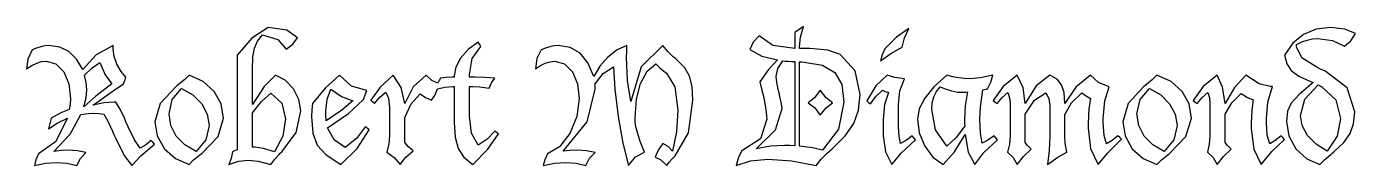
# Model space of a CAD drawing. Extents: x 0 to 76.3, y 0 to 7.9.
import ezdxf

# ---------------------------------------------------------------- set-up
doc = ezdxf.new("R2010")
doc.units = 0
doc.layers.add('Layer_1', color=7, linetype='CONTINUOUS')

msp = doc.modelspace()

# ---------------------------------------------------------------- linework, layer by layer
at = {"layer": 'Layer_1', "color": 7}
for points in [[(13.872986, 7.888993), (12.928203, 7.289266), (12.091458, 6.310312), (12.091458, 3.602743), (12.091458, 0.895174), (11.994445, 0.857691), (11.879792, 0.806979), (11.854437, 0.797056), (11.818057, 0.780521), (11.751911, 0.392464), (11.60639, 0.057326), (12.175244, 0.242534), (12.72646, 0.304271), (13.305235, 0.242534), (14.022918, 0.057326), (14.24671, 0.359392), (14.481529, 0.612951), (14.569722, 0.696736), (14.657917, 0.780521), (15.471506, 1.890667), (15.742708, 3.126493), (15.636871, 3.769207), (15.319375, 4.378854), (14.849737, 4.874944), (14.2875, 5.172604), (13.652498, 4.52437), (12.964583, 3.48809), (12.964583, 4.493507), (12.964583, 5.498924), (12.99545, 6.209987), (13.088056, 6.716007), (13.266647, 7.111774), (13.555486, 7.474479), (14.431916, 7.207685), (14.904861, 6.654271), (15.287401, 6.940897), (15.5575, 7.30691), (14.948956, 7.744569), (13.872986, 7.888993), (13.872986, 7.888993)], [(44.60875, 7.94191), (44.361806, 7.77875), (44.114861, 7.61559), (44.114861, 7.152569), (44.114861, 6.689549), (42.858089, 6.872547), (42.059931, 7.421562), (41.71928, 7.054449), (41.521944, 6.636632), (42.215373, 6.248571), (43.127083, 6.045729), (42.604529, 5.491202), (42.104028, 4.784549), (42.20545, 4.374444), (42.306875, 3.96434), (42.45901, 3.214684), (42.509722, 2.650243), (42.150329, 1.525762), (41.072153, 0.842257), (40.872613, 0.465225), (40.754653, 0.00441), (41.572657, 0.268993), (42.571458, 0.357187), (43.9517, 0.268993), (45.349583, 0.00441), (45.619676, 0.363801), (45.975764, 0.709965), (46.116875, 0.829028), (46.257986, 0.94809), (47.00984, 1.684513), (47.501528, 2.394479), (47.772721, 3.160666), (47.863125, 4.052535), (47.578693, 5.416237), (46.725417, 6.34559), (46.014346, 6.603555), (44.979167, 6.689549), (44.679306, 6.689549), (44.379444, 6.689549), (44.379444, 6.742465), (44.379444, 6.795382), (44.436769, 7.344388), (44.60875, 7.94191), (44.60875, 7.94191)], [(50.658889, 7.836076), (49.950026, 7.331158), (49.283056, 6.680729), (49.137533, 6.330152), (49.036111, 5.983993), (49.623706, 6.409528), (50.270833, 6.777743), (50.414149, 7.311315), (50.658889, 7.836076), (50.658889, 7.836076)], [(74.877083, 7.888993), (74.042541, 7.789768), (73.324861, 7.492118), (72.720728, 7.00153), (72.23125, 6.310312), (72.362438, 5.820829), (72.619306, 5.437187), (73.052559, 5.117478), (73.695278, 4.819826), (73.783472, 4.784549), (73.871667, 4.749271), (73.069097, 4.064659), (72.619306, 3.567465), (72.414254, 3.10334), (72.345903, 2.509132), (72.483706, 1.688922), (72.892708, 0.94809), (73.507862, 0.37703), (74.259722, 0.057326), (74.551865, 0.345061), (74.885903, 0.63059), (74.965278, 0.696736), (75.044653, 0.762882), (75.633349, 1.315199), (76.005972, 1.830035), (76.204408, 2.387861), (76.270556, 3.064757), (75.837302, 4.433972), (74.541944, 5.410729), (74.343506, 5.498924), (74.145069, 5.587118), (73.226744, 6.162582), (72.919167, 6.786562), (72.918038, 6.841678), (72.919167, 6.918854), (73.223436, 7.06878), (73.527708, 7.174618), (73.831978, 7.240759), (74.13625, 7.262812), (74.997245, 7.152564), (75.670833, 6.82184), (76.042351, 7.134925), (76.305833, 7.553854), (75.690676, 7.805202), (74.877083, 7.888993), (74.877083, 7.888993)], [(25.929167, 7.059965), (25.362516, 6.631115), (24.92375, 6.133924), (24.645937, 5.619084), (24.553333, 5.119687), (24.553333, 5.088819), (24.553333, 5.057951), (24.491597, 5.057951), (24.429861, 5.057951), (24.118975, 5.04031), (23.759583, 4.987397), (23.68464, 4.856059), (23.618472, 4.713993), (23.273214, 4.854834), (22.939375, 5.172604), (22.196334, 4.491297), (21.713472, 3.541007), (21.507317, 4.456021), (21.043194, 5.172604), (20.310078, 4.486889), (19.764375, 3.726215), (19.874618, 3.633611), (19.984861, 3.541007), (20.282518, 3.904805), (20.628681, 4.193646), (20.786328, 3.839763), (20.840347, 3.320521), (20.840347, 2.504722), (20.840347, 1.688924), (20.802864, 1.230311), (20.690417, 0.754062), (21.111544, 0.447586), (21.457708, 0.057326), (21.779616, 0.468533), (22.189722, 0.842257), (21.933957, 1.066049), (21.713472, 1.309687), (21.713472, 2.024062), (21.713472, 2.738437), (22.075067, 3.533288), (22.604236, 4.105451), (22.901891, 3.87945), (23.256875, 3.726215), (23.4439, 4.010124), (23.592014, 4.387674), (24.011526, 4.485111), (24.473958, 4.519965), (24.513646, 4.519965), (24.553333, 4.519965), (24.553333, 3.48809), (24.553333, 2.456215), (24.612864, 1.611752), (24.791458, 0.974549), (25.117777, 0.478455), (25.620486, 0.057326), (26.484791, 0.935963), (27.102153, 1.812396), (26.99191, 1.882951), (26.881667, 1.953507), (26.455024, 1.502612), (25.929167, 1.159757), (25.552135, 1.847672), (25.426458, 2.826632), (25.426458, 3.673299), (25.426458, 4.519965), (25.523472, 4.519965), (25.620486, 4.519965), (26.023974, 4.495708), (26.564167, 4.422952), (26.690943, 4.723912), (26.881667, 4.987396), (26.298479, 5.040314), (25.752778, 5.057951), (25.589618, 5.057951), (25.426458, 5.057951), (25.426458, 5.132917), (25.426458, 5.207882), (25.591823, 6.128407), (26.087917, 6.804201), (26.008542, 6.932083), (25.929167, 7.059965)], [(1.278819, 6.857118), (1.056128, 6.841679), (0.820208, 6.795382), (0.575469, 6.718208), (0.3175, 6.610174), (0.079375, 6.089822), (0, 5.534201), (0.294349, 5.724918), (0.582083, 5.860521), (0.858793, 5.939892), (1.128889, 5.966354), (1.68341, 5.814215), (2.134306, 5.357812), (2.427551, 4.666585), (2.522361, 3.81441), (2.504721, 3.528878), (2.451806, 3.197049), (1.966735, 3.015145), (1.411111, 2.70316), (1.331736, 2.398889), (1.252361, 2.094618), (1.752864, 2.423142), (2.345972, 2.70316), (1.666874, 1.349375), (0.687917, 0.657049), (0.536883, 0.311988), (0.449792, 0.00441), (1.077074, 0.124574), (1.710972, 0.16316), (2.304078, 0.124574), (2.892778, 0.00441), (3.094521, 0.390259), (3.395486, 0.736424), (2.923644, 0.836744), (2.38125, 0.868715), (1.978862, 0.848872), (1.569861, 0.78934), (2.506925, 1.781527), (3.122083, 2.906007), (3.560848, 2.972151), (3.845278, 2.994201), (4.173799, 2.980971), (4.445, 2.941285), (4.666585, 2.524565), (4.930069, 1.953508), (5.013854, 1.768299), (5.097639, 1.583091), (5.603651, 0.573263), (6.041319, 0.00441), (6.557252, 0.544601), (7.346597, 1.221494), (7.253993, 1.322917), (7.161389, 1.42434), (6.827348, 1.167473), (6.526389, 0.983368), (6.196758, 1.457412), (5.829653, 2.209271), (5.723819, 2.456215), (5.617986, 2.70316), (5.369935, 3.223505), (5.132917, 3.611562), (5.08, 3.615972), (5.027083, 3.620382), (4.452714, 3.578486), (3.81, 3.452812), (4.033791, 3.609354), (4.162778, 3.699757), (4.977471, 4.269711), (5.573889, 4.669896), (5.640035, 4.863924), (5.706181, 5.057951), (5.422852, 5.374345), (5.185833, 5.789965), (5.021568, 6.238649), (4.965347, 6.654271), (4.967548, 6.739153), (4.974167, 6.857118), (3.996308, 6.335663), (3.227917, 5.481285), (2.875137, 6.083208), (2.434167, 6.51316), (1.901692, 6.771124), (1.278819, 6.857118), (1.278819, 6.857118)], [(30.524097, 6.857118), (30.283768, 6.841679), (30.039028, 6.795382), (29.793187, 6.71931), (29.545139, 6.610174), (29.308117, 6.122894), (29.227639, 5.534201), (29.504349, 5.720507), (29.783264, 5.851701), (30.059974, 5.931072), (30.338889, 5.957535), (30.895615, 5.8076), (31.344306, 5.357812), (31.636448, 4.67761), (31.732361, 3.832049), (31.598966, 2.795761), (31.194375, 1.821215), (30.604573, 1.057231), (29.915556, 0.657049), (29.765625, 0.327421), (29.668611, 0.00441), (29.673014, 0.00441), (29.677416, 0.00441), (30.308008, 0.124574), (30.956236, 0.16316), (31.555958, 0.124574), (32.111583, 0.00441), (32.321043, 0.410103), (32.649569, 0.736424), (32.147962, 0.836744), (31.644153, 0.868715), (31.209793, 0.854381), (30.806305, 0.806978), (32.195366, 2.485977), (32.658389, 4.361214), (32.65726, 4.484684), (32.649555, 4.669894), (33.113678, 5.26851), (33.707917, 5.648854), (33.771854, 4.356802), (33.963681, 2.808993), (34.244799, 1.269999), (34.572222, 0.00441), (34.964683, 0.486171), (35.489444, 0.762882), (35.220447, 1.429852), (34.960278, 2.279826), (34.947042, 2.544408), (34.942639, 2.720799), (35.020908, 3.782436), (35.260139, 4.696354), (35.637165, 5.397496), (36.124444, 5.816424), (36.357052, 5.594831), (36.600694, 5.39309), (36.67125, 5.335764), (36.741806, 5.278437), (37.232381, 4.495709), (37.394444, 3.161771), (37.319472, 1.914921), (37.094583, 0.806979), (36.842121, 1.086995), (36.538958, 1.256771), (36.26555, 0.881943), (36.097986, 0.48066), (36.425403, 0.31309), (36.768264, 0.00441), (36.89173, 0.181901), (37.094583, 0.401285), (37.169547, 0.47625), (37.244514, 0.551215), (38.0118, 1.862004), (38.267569, 3.735035), (38.220159, 4.510041), (38.073542, 5.102049), (37.796826, 5.586011), (37.367986, 6.02809), (37.257742, 6.116285), (37.1475, 6.204479), (36.824483, 6.512052), (36.538958, 6.857118), (35.300926, 5.64885), (34.695694, 3.664479), (34.515995, 4.857305), (34.457569, 6.18684), (34.459827, 6.49331), (34.475265, 6.857118), (33.918533, 6.606861), (33.381654, 6.19566), (32.91422, 5.675309), (32.570208, 5.093229), (32.237271, 5.864927), (31.785278, 6.416146), (31.215322, 6.746871), (30.524097, 6.857118), (30.524097, 6.857118)], [(4.215694, 5.886979), (4.521065, 5.183625), (4.894792, 4.661076), (3.972055, 3.95662), (3.280833, 3.355799), (3.413123, 3.87063), (3.457222, 4.325937), (3.42525, 4.741551), (3.33375, 5.163785), (3.771412, 5.588216), (4.215694, 5.886979), (4.215694, 5.886979)], [(43.426944, 5.992812), (43.566949, 5.97076), (43.735625, 5.957535), (43.917523, 5.950917), (44.114861, 5.939896), (44.114861, 3.532187), (44.114861, 1.124479), (43.819408, 1.133299), (43.523958, 1.142118), (42.710362, 1.095816), (41.901181, 0.95691), (43.012428, 2.0417), (43.382847, 3.249965), (43.350874, 3.528877), (43.259375, 3.946701), (43.210867, 4.145139), (43.162361, 4.343576), (43.076371, 4.766905), (43.047708, 5.08441), (43.143619, 5.543016), (43.426944, 5.992812), (43.426944, 5.992812)], [(44.379444, 5.931076), (44.516144, 5.922257), (44.652847, 5.913437), (45.706769, 5.734839), (46.407917, 5.322535), (46.804786, 4.636819), (46.937083, 3.629201), (46.6284, 2.072568), (45.702361, 0.868715), (45.122482, 1.002109), (44.379444, 1.10684), (44.379444, 3.518958), (44.379444, 5.931076)], [(9.330972, 5.172604), (9.078514, 4.916836), (8.73125, 4.634618), (8.656285, 4.572882), (8.581319, 4.511146), (7.668506, 3.545415), (7.364236, 2.500312), (7.504245, 1.684514), (7.919861, 0.95691), (8.548246, 0.391363), (9.330972, 0.057326), (9.566892, 0.294349), (9.860139, 0.533576), (9.957153, 0.608542), (10.054167, 0.683507), (10.994538, 1.663567), (11.306528, 2.711979), (11.173132, 3.517853), (10.768542, 4.237743), (10.136847, 4.808798), (9.330972, 5.172604), (9.330972, 5.172604)], [(17.974028, 5.172604), (17.139487, 4.42846), (16.412986, 3.549826), (16.374402, 3.18492), (16.36007, 2.791354), (16.443856, 1.843263), (16.695209, 1.159757), (17.202326, 0.610746), (18.044584, 0.057326), (18.979444, 0.959113), (19.667362, 2.041701), (19.561529, 2.129896), (19.455695, 2.21809), (18.94196, 1.538991), (18.291528, 1.018646), (17.670859, 1.46954), (17.286111, 2.147535), (18.492169, 2.969946), (19.349861, 3.770312), (19.442465, 4.030486), (19.535069, 4.29066), (18.667455, 4.5376), (17.974028, 5.172604), (17.974028, 5.172604)], [(49.415347, 5.172604), (48.771528, 4.549727), (48.242361, 3.690937), (48.352603, 3.607153), (48.462847, 3.523368), (48.762708, 3.937879), (49.150764, 4.308299), (49.301795, 4.233331), (49.485903, 4.176007), (49.267621, 3.480371), (49.194861, 2.614965), (49.194861, 2.156354), (49.194861, 1.697743), (49.319434, 0.7717), (49.68875, 0.057326), (50.226733, 0.69894), (51.046944, 1.459618), (50.954339, 1.578681), (50.861736, 1.697743), (50.527698, 1.445286), (50.191458, 1.256771), (50.098853, 1.676795), (50.067986, 2.191632), (50.067986, 2.844271), (50.067986, 3.49691), (50.153974, 4.267506), (50.411944, 4.952118), (49.85742, 5.023772), (49.415347, 5.172604), (49.415347, 5.172604)], [(52.846111, 5.172604), (52.106378, 4.50563), (51.576111, 3.858507), (51.258611, 3.240041), (51.152778, 2.641424), (51.259712, 1.862005), (51.576111, 1.10684), (52.049053, 0.477353), (52.625625, 0.057326), (53.283773, 0.768395), (53.886806, 1.768299), (54.069807, 0.750754), (54.460069, 0.057326), (54.974902, 0.740833), (55.747708, 1.468437), (55.650694, 1.58309), (55.553681, 1.697743), (55.194285, 1.439772), (54.874583, 1.27441), (54.775362, 1.836648), (54.742292, 2.632604), (54.784182, 3.34367), (54.909861, 4.317118), (54.998053, 4.339168), (55.112708, 4.370034), (55.143575, 4.378854), (55.174444, 4.387673), (55.375082, 4.763599), (55.491944, 5.172604), (54.774259, 5.008337), (54.151389, 4.952118), (53.846013, 4.965343), (53.525208, 5.005034), (53.193374, 5.076688), (52.846111, 5.172604), (52.846111, 5.172604)], [(56.876597, 5.172604), (56.071821, 4.508937), (55.509583, 3.717396), (55.619825, 3.629201), (55.730069, 3.541007), (56.016703, 3.884961), (56.347431, 4.167187), (56.438933, 3.862913), (56.470903, 3.541007), (56.470903, 2.614965), (56.470903, 1.688924), (56.433418, 1.21157), (56.320972, 0.754062), (56.649496, 0.448689), (56.876597, 0.057326), (57.240399, 0.518141), (57.679167, 0.939271), (57.473012, 1.142117), (57.335208, 1.309687), (57.335208, 2.125486), (57.335208, 2.941285), (57.876499, 3.730621), (58.534653, 4.158368), (58.700015, 3.827635), (58.755139, 3.426354), (58.755139, 2.562049), (58.755139, 1.697743), (58.724269, 0.856588), (58.631667, 0.057326), (59.21044, 0.472942), (59.725278, 0.762882), (59.6459, 1.272204), (59.619444, 1.697743), (59.619444, 2.306285), (59.619444, 2.914826), (60.003089, 3.590613), (60.589583, 4.158368), (60.807862, 3.994103), (61.092292, 3.823229), (60.991967, 3.231222), (60.96, 2.420937), (60.96, 2.275417), (60.96, 2.129896), (61.102209, 0.963523), (61.533264, 0.057326), (62.087783, 0.718783), (62.882639, 1.494896), (62.776806, 1.596319), (62.670972, 1.697743), (62.340239, 1.423238), (62.018333, 1.230312), (61.872808, 1.713176), (61.824306, 2.456215), (61.824306, 2.570868), (61.824306, 2.685521), (61.91029, 3.689832), (62.168264, 4.502326), (61.559719, 4.753676), (61.092292, 5.172604), (60.256646, 4.475865), (59.619444, 3.541007), (59.57314, 4.176003), (59.434236, 4.616979), (59.175162, 4.930066), (58.755139, 5.172604), (57.982333, 4.559649), (57.335208, 3.541007), (57.221656, 4.440586), (56.876597, 5.172604), (56.876597, 5.172604)], [(64.911111, 5.172604), (64.658652, 4.916836), (64.311389, 4.634618), (64.236422, 4.572882), (64.161458, 4.511146), (63.248644, 3.545415), (62.944375, 2.500312), (63.079974, 1.684514), (63.491181, 0.95691), (64.123976, 0.391363), (64.911111, 0.057326), (65.147029, 0.294349), (65.440278, 0.533576), (65.537292, 0.608542), (65.634306, 0.683507), (66.574676, 1.663567), (66.886667, 2.711979), (66.753272, 3.517853), (66.348681, 4.237743), (65.716985, 4.808798), (64.911111, 5.172604), (64.911111, 5.172604)], [(68.359514, 5.172604), (67.554737, 4.508937), (66.9925, 3.717396), (67.102742, 3.629201), (67.212986, 3.541007), (67.499619, 3.884961), (67.830347, 4.167187), (67.921849, 3.862913), (67.953819, 3.541007), (67.953819, 2.614965), (67.953819, 1.688924), (67.916335, 1.21157), (67.803889, 0.754062), (68.132412, 0.448689), (68.359514, 0.057326), (68.723315, 0.518141), (69.162083, 0.939271), (68.955928, 1.142117), (68.818125, 1.309687), (68.818125, 2.121076), (68.818125, 2.932465), (69.200666, 3.586205), (69.744167, 4.114271), (70.10466, 3.886065), (70.440903, 3.761493), (70.348297, 3.158461), (70.317431, 2.403299), (70.317431, 2.253368), (70.317431, 2.103437), (70.46295, 0.923836), (70.899514, 0.048507), (71.510257, 0.792647), (72.240069, 1.486076), (72.138644, 1.59191), (72.037222, 1.697743), (71.706492, 1.421032), (71.393403, 1.230312), (71.240162, 1.735225), (71.190556, 2.456215), (71.190556, 2.570868), (71.190556, 2.685521), (71.278747, 3.629199), (71.543333, 4.511146), (71.468364, 4.510017), (71.411042, 4.511146), (70.782654, 4.67761), (70.017569, 5.172604), (69.366031, 4.46043), (68.818125, 3.541007), (68.682526, 4.473659), (68.359514, 5.172604), (68.359514, 5.172604)], [(74.162708, 4.60816), (74.27295, 4.550833), (74.383194, 4.493507), (75.18466, 3.754875), (75.450347, 2.69434), (75.257423, 1.666873), (74.674236, 0.815799), (74.045851, 1.218184), (73.562986, 1.715382), (73.253202, 2.275416), (73.148472, 2.85309), (73.402029, 3.796769), (74.162708, 4.60816), (74.162708, 4.60816)], [(8.898819, 4.405312), (9.55256, 4.0382), (10.054167, 3.532187), (10.37828, 2.93136), (10.486319, 2.279826), (10.301109, 1.462924), (9.745486, 0.79816), (9.096153, 1.171882), (8.598958, 1.680104), (8.28697, 2.28644), (8.184444, 2.950104), (8.361936, 3.774719), (8.898819, 4.405312), (8.898819, 4.405312)], [(14.031736, 4.140729), (14.660119, 3.560847), (14.869583, 2.667882), (14.709732, 1.680103), (14.234583, 0.771701), (13.613914, 0.97565), (13.105694, 1.045104), (13.035139, 1.045104), (12.964583, 1.045104), (12.964583, 2.024062), (12.964583, 3.003021), (13.498158, 3.65786), (14.031736, 4.140729), (14.031736, 4.140729)], [(17.471319, 4.370035), (18.085372, 3.935674), (18.7325, 3.699757), (18.10742, 3.157358), (17.197917, 2.553229), (17.183583, 2.870726), (17.180278, 3.100035), (17.251934, 3.785744), (17.471319, 4.370035), (17.471319, 4.370035)], [(45.578889, 4.299479), (45.252567, 3.872835), (44.873333, 3.585104), (45.254771, 3.302879), (45.578889, 2.879549), (45.905206, 3.300675), (46.284444, 3.585104), (45.905206, 3.872835), (45.578889, 4.299479), (45.578889, 4.299479)], [(52.466875, 4.493507), (52.753506, 4.376646), (53.110694, 4.273021), (53.457958, 4.200254), (53.710417, 4.184827), (53.939722, 4.198058), (54.036736, 4.202466), (53.897829, 3.412021), (53.851528, 2.597327), (53.857031, 2.44078), (53.869167, 2.23573), (53.864764, 2.23573), (53.860361, 2.23573), (53.387416, 1.591909), (52.837306, 1.106841), (52.189075, 2.04611), (51.973, 3.197049), (52.003867, 3.576283), (52.096472, 3.920244), (52.251915, 4.225615), (52.466889, 4.493508), (52.466875, 4.493507)], [(64.478958, 4.405312), (65.132698, 4.0382), (65.634306, 3.532187), (65.958418, 2.93136), (66.066458, 2.279826), (65.881247, 1.462924), (65.325625, 0.79816), (64.676291, 1.171882), (64.179097, 1.680104), (63.862698, 2.28644), (63.755764, 2.950104), (63.937665, 3.774719), (64.478958, 4.405312), (64.478958, 4.405312)]]:
    msp.add_lwpolyline(points, dxfattribs=at)

doc.saveas('drawing.dxf')
